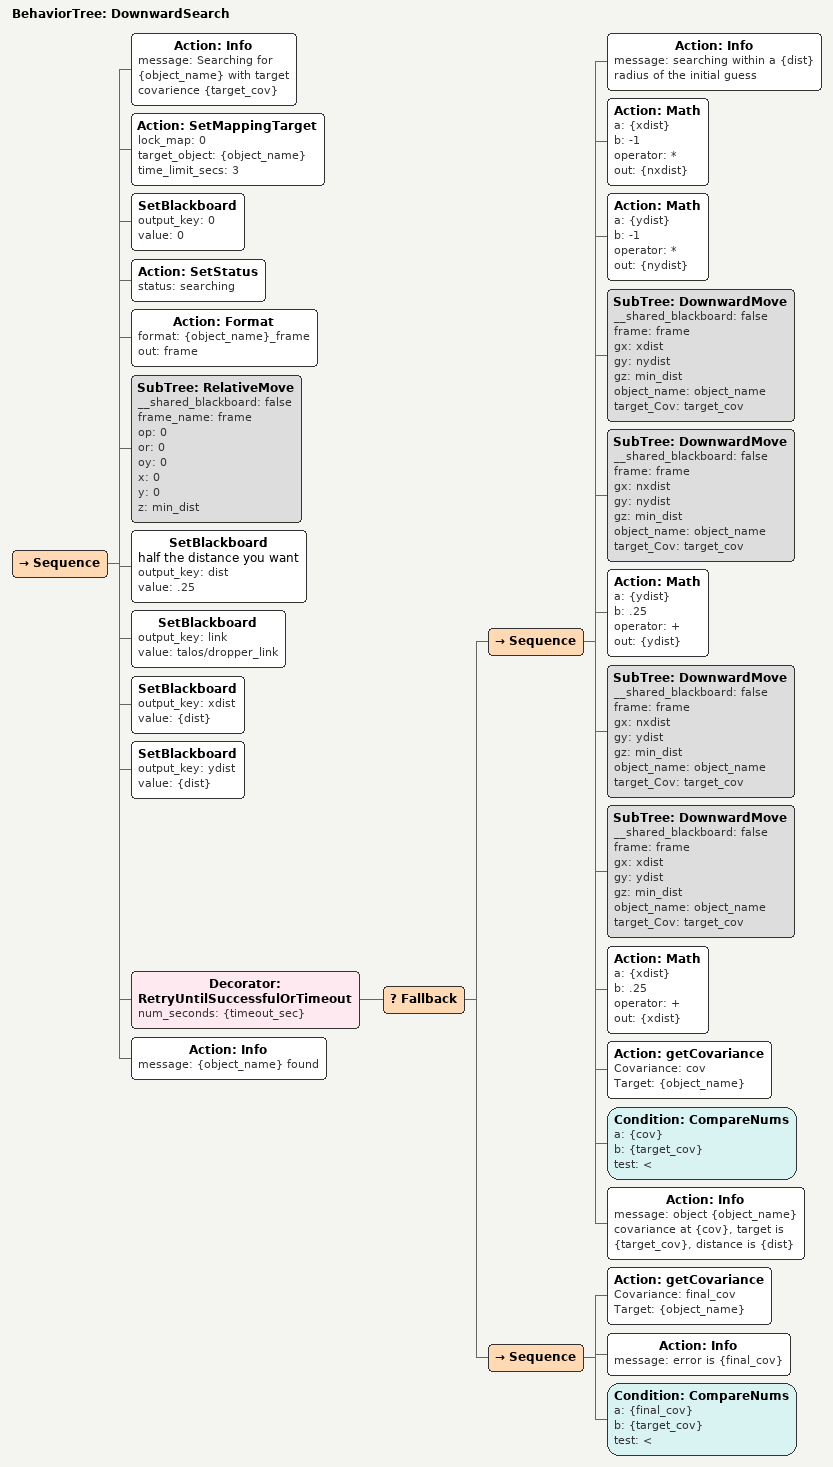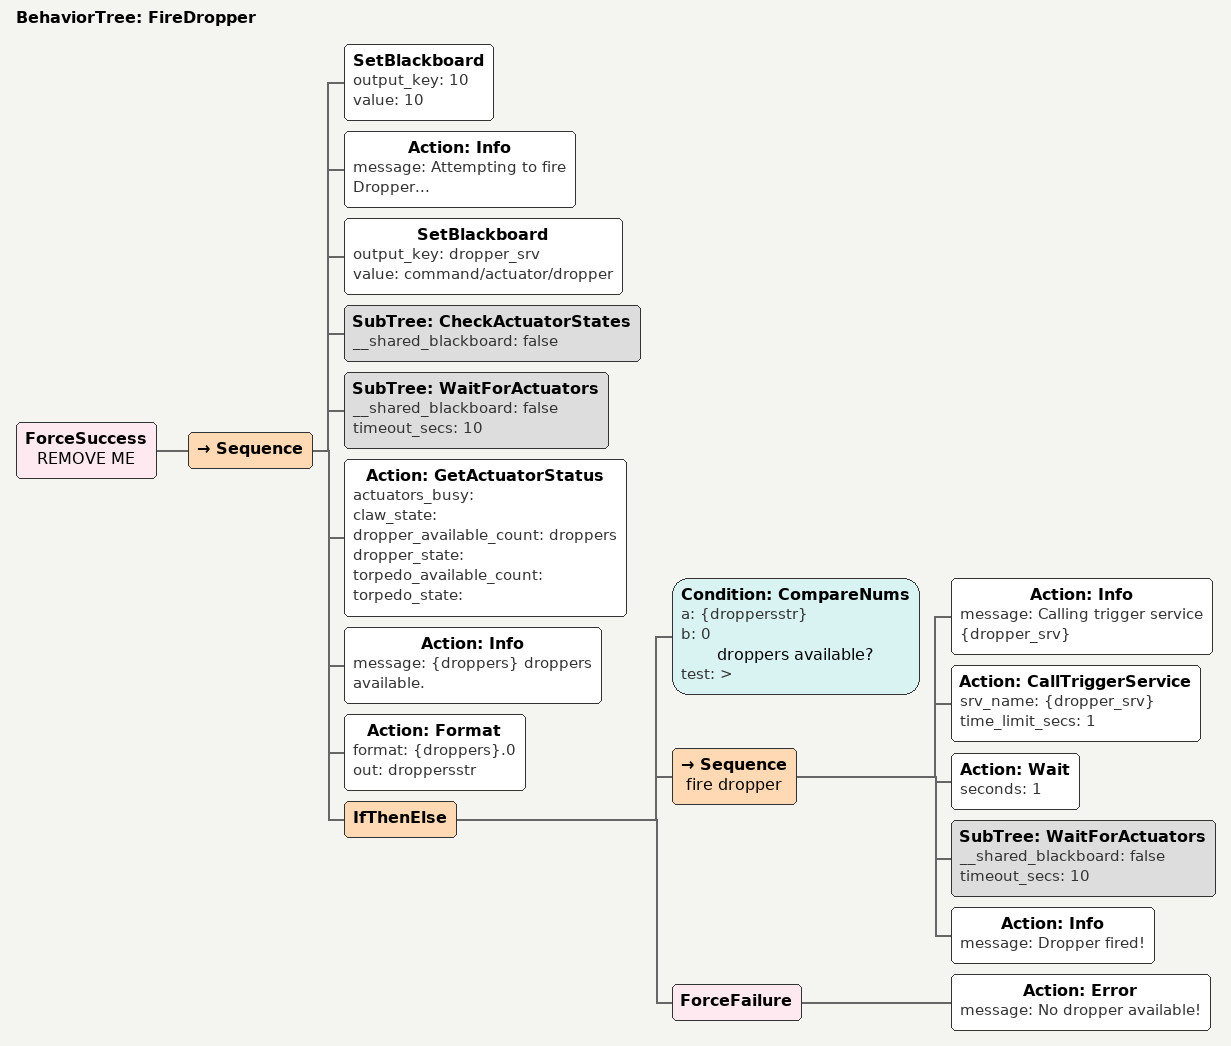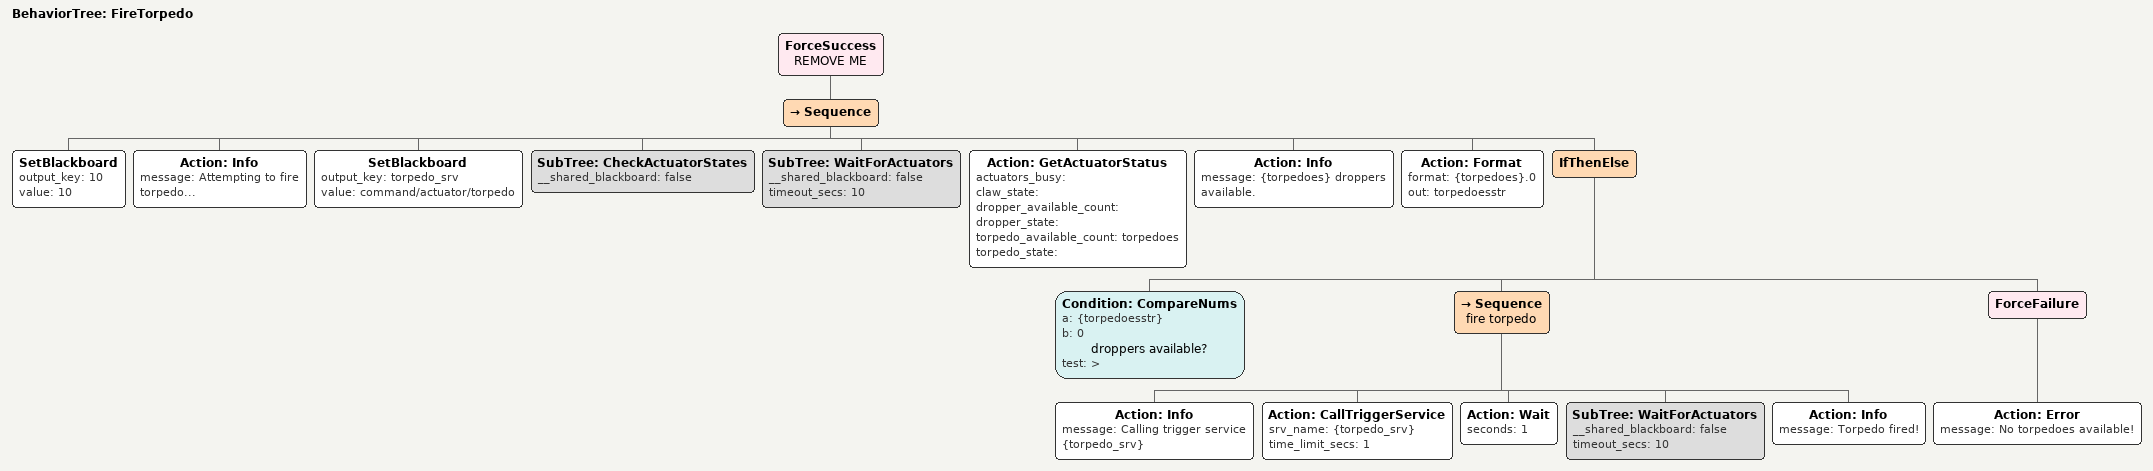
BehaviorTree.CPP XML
<BehaviorTree ID="DownwardSearch">
    <Sequence>
        <Action ID="Info" message="Searching for {object_name} with target covarience {target_cov}"/>
        <Action ID="SetMappingTarget" lock_map="0" target_object="{object_name}" time_limit_secs="3"/>
        <SetBlackboard output_key="0" value="0"/>
        <Action ID="SetStatus" status="searching"/>
        <Action ID="Format" format="{object_name}_frame" out="frame"/>
        <SubTree ID="RelativeMove" __shared_blackboard="false" frame_name="frame" op="0" or="0" oy="0" x="0" y="0" z="min_dist"/>
        <SetBlackboard name="half the distance you want" output_key="dist" value=".25"/>
        <SetBlackboard output_key="link" value="talos/dropper_link"/>
        <SetBlackboard output_key="xdist" value="{dist}"/>
        <SetBlackboard output_key="ydist" value="{dist}"/>
        <Decorator ID="RetryUntilSuccessfulOrTimeout" num_seconds="{timeout_sec}">
            <Fallback>
                <Sequence>
                    <Action ID="Info" message="searching within a {dist} radius of the initial guess"/>
                    <Action ID="Math" a="{xdist}" b="-1" operator="*" out="{nxdist}"/>
                    <Action ID="Math" a="{ydist}" b="-1" operator="*" out="{nydist}"/>
                    <SubTree ID="DownwardMove" __shared_blackboard="false" frame="frame" gx="xdist" gy="nydist" gz="min_dist" object_name="object_name" target_Cov="target_cov"/>
                    <SubTree ID="DownwardMove" __shared_blackboard="false" frame="frame" gx="nxdist" gy="nydist" gz="min_dist" object_name="object_name" target_Cov="target_cov"/>
                    <Action ID="Math" a="{ydist}" b=".25" operator="+" out="{ydist}"/>
                    <SubTree ID="DownwardMove" __shared_blackboard="false" frame="frame" gx="nxdist" gy="ydist" gz="min_dist" object_name="object_name" target_Cov="target_cov"/>
                    <SubTree ID="DownwardMove" __shared_blackboard="false" frame="frame" gx="xdist" gy="ydist" gz="min_dist" object_name="object_name" target_Cov="target_cov"/>
                    <Action ID="Math" a="{xdist}" b=".25" operator="+" out="{xdist}"/>
                    <Action Covariance="cov" ID="getCovariance" Target="{object_name}"/>
                    <Condition ID="CompareNums" a="{cov}" b="{target_cov}" test="&lt;"/>
                    <Action ID="Info" message="object {object_name} covariance at {cov}, target is {target_cov}, distance is {dist}"/>
                </Sequence>
                <Sequence>
                    <Action Covariance="final_cov" ID="getCovariance" Target="{object_name}"/>
                    <Action ID="Info" message="error is {final_cov}"/>
                    <Condition ID="CompareNums" a="{final_cov}" b="{target_cov}" test="&lt;"/>
                </Sequence>
            </Fallback>
        </Decorator>
        <Action ID="Info" message="{object_name} found"/>
    </Sequence>
</BehaviorTree>

<BehaviorTree ID="FireDropper">
    <ForceSuccess name="REMOVE ME">
        <Sequence>
            <SetBlackboard output_key="10" value="10"/>
            <Action ID="Info" message="Attempting to fire Dropper..."/>
            <SetBlackboard output_key="dropper_srv" value="command/actuator/dropper"/>
            <SubTree ID="CheckActuatorStates" __shared_blackboard="false"/>
            <SubTree ID="WaitForActuators" __shared_blackboard="false" timeout_secs="10"/>
            <Action ID="GetActuatorStatus" actuators_busy="" claw_state="" dropper_available_count="droppers" dropper_state="" torpedo_available_count="" torpedo_state=""/>
            <Action ID="Info" message="{droppers} droppers available."/>
            <Action ID="Format" format="{droppers}.0" out="droppersstr"/>
            <IfThenElse>
                <Condition ID="CompareNums" a="{droppersstr}" b="0" name="droppers available?" test=">"/>
                <Sequence name="fire dropper">
                    <Action ID="Info" message="Calling trigger service {dropper_srv}"/>
                    <Action ID="CallTriggerService" srv_name="{dropper_srv}" time_limit_secs="1"/>
                    <Action ID="Wait" seconds="1"/>
                    <SubTree ID="WaitForActuators" __shared_blackboard="false" timeout_secs="10"/>
                    <Action ID="Info" message="Dropper fired!"/>
                </Sequence>
                <ForceFailure>
                    <Action ID="Error" message="No dropper available!"/>
                </ForceFailure>
            </IfThenElse>
        </Sequence>
    </ForceSuccess>
</BehaviorTree>

<BehaviorTree ID="FireTorpedo">
    <ForceSuccess name="REMOVE ME">
        <Sequence>
            <SetBlackboard output_key="10" value="10"/>
            <Action ID="Info" message="Attempting to fire torpedo..."/>
            <SetBlackboard output_key="torpedo_srv" value="command/actuator/torpedo"/>
            <SubTree ID="CheckActuatorStates" __shared_blackboard="false"/>
            <SubTree ID="WaitForActuators" __shared_blackboard="false" timeout_secs="10"/>
            <Action ID="GetActuatorStatus" actuators_busy="" claw_state="" dropper_available_count="" dropper_state="" torpedo_available_count="torpedoes" torpedo_state=""/>
            <Action ID="Info" message="{torpedoes} droppers available."/>
            <Action ID="Format" format="{torpedoes}.0" out="torpedoesstr"/>
            <IfThenElse>
                <Condition ID="CompareNums" a="{torpedoesstr}" b="0" name="droppers available?" test=">"/>
                <Sequence name="fire torpedo">
                    <Action ID="Info" message="Calling trigger service {torpedo_srv}"/>
                    <Action ID="CallTriggerService" srv_name="{torpedo_srv}" time_limit_secs="1"/>
                    <Action ID="Wait" seconds="1"/>
                    <SubTree ID="WaitForActuators" __shared_blackboard="false" timeout_secs="10"/>
                    <Action ID="Info" message="Torpedo fired!"/>
                </Sequence>
                <ForceFailure>
                    <Action ID="Error" message="No torpedoes available!"/>
                </ForceFailure>
            </IfThenElse>
        </Sequence>
    </ForceSuccess>
</BehaviorTree>
